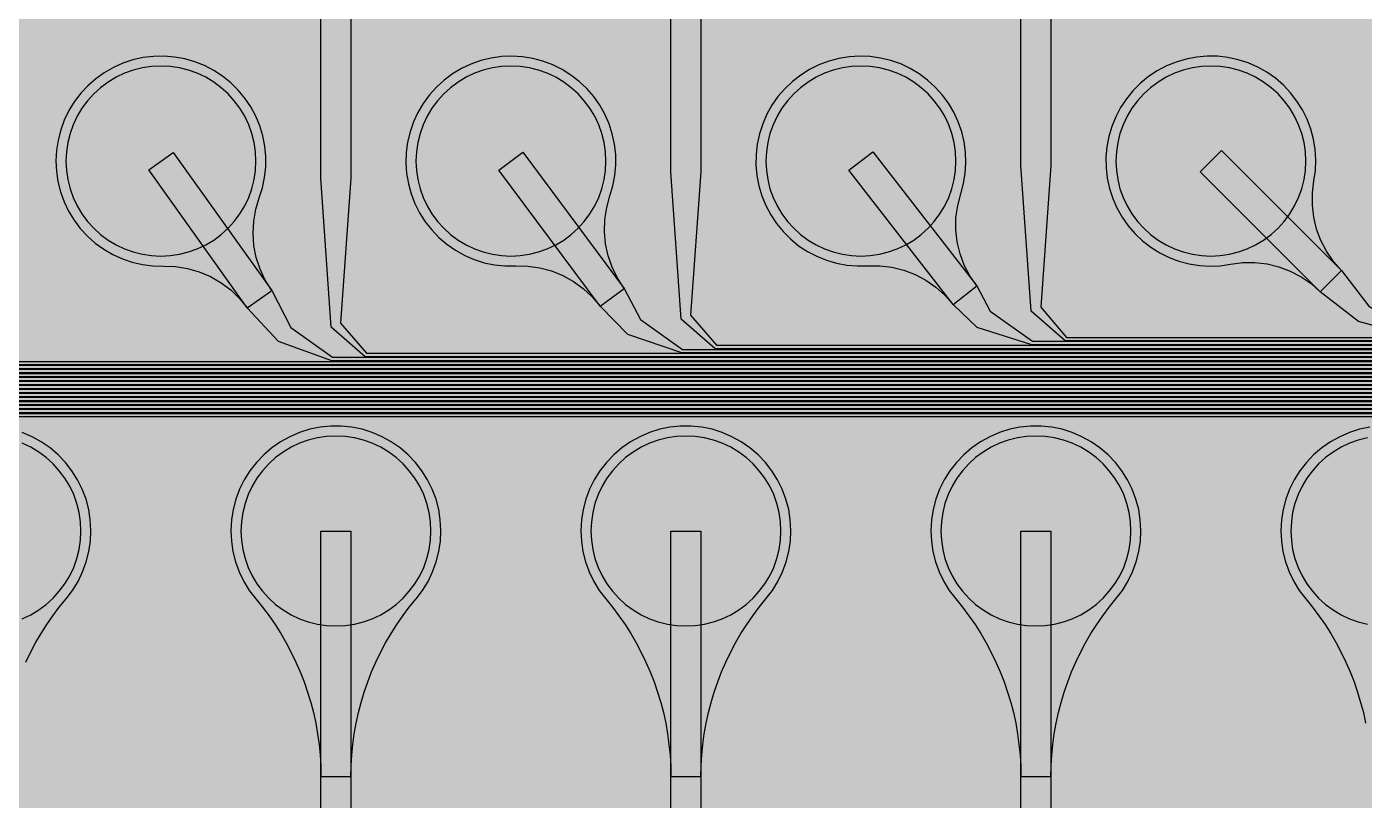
# Model space of a CAD drawing. Header units: metres. Extents: x -7231 to 10969, y -37556 to 1873.
# Drawn here: x 5872 to 7210, y -35310 to -34537 of the extents above; entities that cross this region are included whole.
import ezdxf

# ---------------------------------------------------------------- set-up
doc = ezdxf.new("R2010")
doc.units = ezdxf.units.M
for name, color, linetype in [('Metal1', 4, 'CONTINUOUS'), ('Metal2', 3, 'CONTINUOUS'), ('Polyimide', 7, 'CONTINUOUS'), ('Polyimide_Negative', 5, 'CONTINUOUS')]:
    doc.layers.add(name, color=color, linetype=linetype)

msp = doc.modelspace()

# ---------------------------------------------------------------- hatches: boundary and pattern name
at = {"layer": 'Polyimide'}
msp.add_hatch(color=7, dxfattribs=at).paths.add_polyline_path([(4065.7, -468), (4066.7, -502), (4068.5, -536), (4071.4, -570), (4075.5, -604), (4081, -638), (4088, -672), (4096.5, -706), (4106.6, -740), (4118.3, -774), (4131.6, -808), (4146.5, -842), (4162.9, -876), (4180.7, -910), (4199.8, -944), (4220.2, -978), (4241.7, -1012), (4264.2, -1046), (4287.5, -1080), (4311.5, -1114), (4336, -1148), (4360.9, -1182), (4385.9, -1216), (4410.9, -1250), (4435.7, -1284), (4460.2, -1318), (4484.2, -1352), (4507.5, -1385.9), (4530, -1419.9), (4551.5, -1453.9), (4571.9, -1487.9), (4591.1, -1521.9), (4608.9, -1555.9), (4625.3, -1589.9), (4640.1, -1623.9), (4653.4, -1657.9), (4665.1, -1691.9), (4675.2, -1725.9), (4683.7, -1759.9), (4690.7, -1793.9), (4696.2, -1827.9), (4700.3, -1861.9), (4703.2, -1895.9), (4705.1, -1929.9), (4706.1, -1963.9), (4706.4, -1997.9), (4706.5, -2031.9), (4706.5, -4793), (4710, -4838.4), (4720.2, -4882.7), (4737.1, -4925), (4760.1, -4964.2), (4788.9, -4999.5), (4822.6, -5030), (4860.5, -5055.1), (4901.8, -5074.2), (4901.8, -5074.2), (4970.7, -5105.2), (5034.7, -5145.3), (5092.8, -5193.5), (5143.8, -5249.2), (5186.9, -5311.2), (5221.2, -5378.4), (5246.2, -5449.7), (5261.4, -5523.7), (5266.5, -5599), (5261.4, -5674.3), (5246.2, -5748.3), (5221.2, -5819.6), (5186.9, -5886.8), (5143.8, -5948.8), (5092.8, -6004.5), (5034.7, -6052.7), (4970.7, -6092.8), (4901.8, -6123.8), (4860.5, -6142.9), (4822.6, -6168), (4788.9, -6198.5), (4760.1, -6233.8), (4737.1, -6273), (4720.2, -6315.3), (4710, -6359.6), (4706.5, -6405), (4706.5, -9221.5), (4710, -9266.9), (4720.2, -9311.2), (4737.1, -9353.5), (4760.1, -9392.7), (4788.9, -9428), (4822.6, -9458.5), (4860.5, -9483.6), (4901.8, -9502.7), (4970.7, -9533.7), (5034.7, -9573.8), (5092.8, -9622), (5143.8, -9677.7), (5186.9, -9739.7), (5221.2, -9806.9), (5246.2, -9878.2), (5261.4, -9952.2), (5266.5, -10027.5), (5261.4, -10102.8), (5246.2, -10176.8), (5221.2, -10248.1), (5186.9, -10315.3), (5143.8, -10377.3), (5092.8, -10433), (5034.7, -10481.2), (4970.7, -10521.3), (4901.8, -10552.3), (4860.5, -10571.4), (4822.6, -10596.5), (4788.9, -10627), (4760.1, -10662.3), (4737.1, -10701.5), (4720.2, -10743.8), (4710, -10788.1), (4706.5, -10833.5), (4706.5, -13650), (4710, -13695.4), (4720.2, -13739.7), (4737.1, -13782), (4760.1, -13821.2), (4788.9, -13856.5), (4822.6, -13887), (4860.5, -13912.1), (4901.8, -13931.2), (4970.7, -13962.2), (5034.7, -14002.2), (5092.8, -14050.5), (5143.8, -14106.2), (5186.9, -14168.2), (5221.2, -14235.4), (5246.2, -14306.7), (5261.4, -14380.7), (5266.5, -14456), (5261.4, -14531.3), (5246.2, -14605.3), (5221.2, -14676.5), (5186.9, -14743.8), (5143.8, -14805.8), (5092.8, -14861.5), (5034.7, -14909.7), (4970.7, -14949.8), (4901.8, -14980.8), (4860.5, -14999.9), (4822.6, -15025), (4788.9, -15055.5), (4760.1, -15090.8), (4737.1, -15130), (4720.2, -15172.3), (4710, -15216.6), (4706.5, -15262), (4706.5, -15456), (4720.9, -15750), (4764.1, -16041.3), (4835.7, -16326.8), (4934.9, -16604), (5060.7, -16870.2), (5212.1, -17122.7), (5387.5, -17359.2), (5585.2, -17577.3), (5803.3, -17775), (6039.8, -17950.4), (6292.3, -18101.8), (6558.4, -18227.6), (6835.6, -18326.8), (7121.2, -18398.3), (7412.4, -18441.5), (7706.5, -18456), (9969, -18456), (10047.4, -18459.8), (10125.1, -18471.4), (10201.2, -18490.4), (10275.2, -18516.9), (10346.1, -18550.5), (10413.5, -18590.8), (10476.5, -18637.6), (10534.7, -18690.3), (10587.4, -18748.5), (10634.2, -18811.5), (10674.5, -18878.9), (10708.1, -18949.8), (10734.6, -19023.8), (10753.6, -19099.9), (10765.2, -19177.6), (10769, -19256), (10769, -20895.8), (10730.2, -20951.4), (10694.6, -21009.1), (10662.2, -21068.6), (10633.2, -21129.9), (10607.6, -21192.7), (10585.5, -21256.7), (10566.9, -21322), (10552, -21388.1), (10540.8, -21455), (10533.4, -21522.3), (10529.6, -21590), (10529.6, -21657.8), (10533.4, -21725.5), (10540.8, -21792.9), (10552, -21859.7), (10566.9, -21925.9), (10585.5, -21991.1), (10607.6, -22055.2), (10633.2, -22117.9), (10662.2, -22179.2), (10694.6, -22238.7), (10730.2, -22296.4), (10769, -22352), (10769, -32454.2), (10728.7, -32510.5), (10691.7, -32568.9), (10658, -32629.3), (10627.8, -32691.6), (10601.2, -32755.4), (10578.2, -32820.7), (10558.9, -32887.1), (10543.4, -32954.5), (10531.8, -33022.7), (10524, -33091.4), (10520.1, -33160.5), (10520.1, -33229.7), (10524, -33298.8), (10531.8, -33367.5), (10543.4, -33435.7), (10558.9, -33503.1), (10578.2, -33569.5), (10601.2, -33634.8), (10627.8, -33698.6), (10658, -33760.8), (10691.7, -33821.3), (10728.7, -33879.7), (10769, -33936), (10769, -36556), (10765.2, -36634.4), (10753.6, -36712.1), (10734.6, -36788.2), (10708.1, -36862.1), (10674.5, -36933.1), (10634.2, -37000.5), (10587.4, -37063.5), (10534.7, -37121.7), (10476.5, -37174.4), (10413.5, -37221.2), (10346.1, -37261.5), (10275.2, -37295.1), (10201.2, -37321.6), (10125.1, -37340.6), (10047.4, -37352.1), (9969, -37356), (-6231, -37356), (-6309.4, -37352.1), (-6387.1, -37340.6), (-6463.2, -37321.6), (-6537.2, -37295.1), (-6608.1, -37261.5), (-6675.5, -37221.2), (-6738.5, -37174.4), (-6796.7, -37121.7), (-6849.4, -37063.5), (-6896.2, -37000.5), (-6936.5, -36933.1), (-6970.1, -36862.1), (-6996.6, -36788.2), (-7015.6, -36712.1), (-7027.2, -36634.4), (-7031, -36556), (-7031, -33936), (-6990.7, -33879.8), (-6953.7, -33821.3), (-6920, -33760.9), (-6889.8, -33698.6), (-6863.2, -33634.8), (-6840.2, -33569.5), (-6820.9, -33503.1), (-6805.4, -33435.7), (-6793.7, -33367.5), (-6785.9, -33298.8), (-6782, -33229.7), (-6782, -33160.5), (-6785.9, -33091.4), (-6793.7, -33022.7), (-6805.4, -32954.5), (-6820.9, -32887.1), (-6840.2, -32820.6), (-6863.2, -32755.4), (-6889.8, -32691.5), (-6920, -32629.3), (-6953.7, -32568.9), (-6990.7, -32510.4), (-7031, -32454.2), (-7031, -22364.8), (-6990.7, -22308.6), (-6953.7, -22250.1), (-6920, -22189.7), (-6889.8, -22127.5), (-6863.2, -22063.6), (-6840.2, -21998.4), (-6820.9, -21931.9), (-6805.4, -21864.5), (-6793.7, -21796.3), (-6785.9, -21727.6), (-6782, -21658.5), (-6782, -21589.3), (-6785.9, -21520.3), (-6793.7, -21451.5), (-6805.4, -21383.3), (-6820.9, -21315.9), (-6840.2, -21249.5), (-6863.2, -21184.2), (-6889.8, -21120.4), (-6920, -21058.1), (-6953.7, -20997.7), (-6990.7, -20939.3), (-7031, -20883), (-7031, -19256), (-7027.2, -19177.6), (-7015.6, -19099.9), (-6996.6, -19023.8), (-6970.1, -18949.8), (-6936.5, -18878.9), (-6896.2, -18811.5), (-6849.4, -18748.5), (-6796.7, -18690.3), (-6738.5, -18637.6), (-6675.5, -18590.8), (-6608.1, -18550.5), (-6537.2, -18516.9), (-6463.2, -18490.4), (-6387.1, -18471.4), (-6309.4, -18459.8), (-6231, -18456), (-3968.5, -18456), (-3674.4, -18441.5), (-3383.2, -18398.3), (-3097.6, -18326.8), (-2820.4, -18227.6), (-2554.3, -18101.8), (-2301.8, -17950.4), (-2065.3, -17775), (-1847.2, -17577.3), (-1649.5, -17359.2), (-1474.1, -17122.7), (-1322.7, -16870.2), (-1196.9, -16604), (-1097.7, -16326.8), (-1026.1, -16041.3), (-982.9, -15750), (-968.5, -15456), (-968.5, -15262), (-972, -15216.6), (-982.2, -15172.3), (-999.1, -15130), (-1022.1, -15090.8), (-1050.9, -15055.5), (-1084.6, -15025), (-1122.5, -14999.9), (-1163.8, -14980.8), (-1232.7, -14949.8), (-1296.7, -14909.7), (-1354.8, -14861.5), (-1405.8, -14805.8), (-1448.9, -14743.8), (-1483.2, -14676.5), (-1508.2, -14605.3), (-1523.4, -14531.3), (-1528.5, -14456), (-1523.4, -14380.7), (-1508.2, -14306.7), (-1483.2, -14235.4), (-1448.9, -14168.2), (-1405.8, -14106.2), (-1354.8, -14050.5), (-1296.7, -14002.2), (-1232.7, -13962.2), (-1163.8, -13931.2), (-1122.5, -13912.1), (-1084.6, -13887), (-1050.9, -13856.5), (-1022.1, -13821.2), (-999.1, -13782), (-982.2, -13739.7), (-972, -13695.4), (-968.5, -13650), (-968.5, -12309.6), (-972, -12264.3), (-982.2, -12219.9), (-999.1, -12177.7), (-1022.1, -12138.5), (-1050.9, -12103.2), (-1084.6, -12072.6), (-1122.5, -12047.5), (-1163.8, -12028.5), (-1232.7, -11997.4), (-1296.7, -11957.4), (-1354.8, -11909.1), (-1405.8, -11853.5), (-1448.9, -11791.5), (-1483.2, -11724.2), (-1508.2, -11653), (-1523.4, -11579), (-1528.5, -11503.7), (-1523.4, -11428.3), (-1508.2, -11354.4), (-1483.2, -11283.1), (-1448.9, -11215.9), (-1405.8, -11153.8), (-1354.8, -11098.2), (-1296.7, -11049.9), (-1232.7, -11009.9), (-1163.8, -10978.8), (-1122.5, -10959.8), (-1084.6, -10934.7), (-1050.9, -10904.1), (-1022.1, -10868.9), (-999.1, -10829.6), (-982.2, -10787.4), (-972, -10743), (-968.5, -10697.7), (-968.5, -9357.3), (-972, -9311.9), (-982.2, -9267.6), (-999.1, -9225.4), (-1022.1, -9186.1), (-1050.9, -9150.8), (-1084.6, -9120.3), (-1122.5, -9095.2), (-1163.8, -9076.2), (-1163.8, -9076.2), (-1232.7, -9045.1), (-1296.7, -9005.1), (-1354.8, -8956.8), (-1405.8, -8901.1), (-1448.9, -8839.1), (-1483.2, -8771.9), (-1508.2, -8700.6), (-1523.4, -8626.7), (-1528.5, -8551.3), (-1523.4, -8476), (-1508.2, -8402), (-1483.2, -8330.8), (-1448.9, -8263.5), (-1405.8, -8201.5), (-1354.8, -8145.9), (-1296.7, -8097.6), (-1232.7, -8057.6), (-1163.8, -8026.5), (-1163.8, -8026.5), (-1122.5, -8007.4), (-1084.6, -7982.4), (-1050.9, -7951.8), (-1022.1, -7916.5), (-999.1, -7877.3), (-982.2, -7835), (-972, -7790.7), (-968.5, -7745.4), (-968.5, -6405), (-972, -6359.6), (-982.2, -6315.3), (-999.1, -6273), (-1022.1, -6233.8), (-1050.9, -6198.5), (-1084.6, -6168), (-1122.5, -6142.9), (-1163.8, -6123.8), (-1163.8, -6123.8), (-1232.7, -6092.8), (-1296.7, -6052.7), (-1354.8, -6004.5), (-1405.8, -5948.8), (-1448.9, -5886.8), (-1483.2, -5819.6), (-1508.2, -5748.3), (-1523.4, -5674.3), (-1528.5, -5599), (-1523.4, -5523.7), (-1508.2, -5449.7), (-1483.2, -5378.4), (-1448.9, -5311.2), (-1405.8, -5249.2), (-1354.8, -5193.5), (-1296.7, -5145.3), (-1232.7, -5105.2), (-1163.8, -5074.2), (-1163.8, -5074.2), (-1122.5, -5055.1), (-1084.6, -5030), (-1050.9, -4999.5), (-1022.1, -4964.2), (-999.1, -4925), (-982.2, -4882.7), (-972, -4838.4), (-968.5, -4793), (-968.5, -2031.9), (-968.4, -1997.9), (-968.1, -1963.9), (-967.1, -1929.9), (-965.2, -1895.9), (-962.2, -1861.9), (-958, -1827.9), (-952.4, -1793.9), (-945.3, -1759.9), (-936.6, -1725.9), (-926.4, -1691.9), (-914.4, -1657.9), (-900.9, -1623.9), (-885.7, -1589.9), (-869.1, -1555.9), (-850.9, -1521.9), (-831.4, -1487.9), (-810.6, -1453.9), (-788.7, -1419.9), (-765.8, -1385.9), (-742.1, -1352), (-717.6, -1318), (-692.7, -1284), (-667.4, -1250), (-641.9, -1216), (-616.4, -1182), (-591.1, -1148), (-566.1, -1114), (-541.7, -1080), (-517.9, -1046), (-495, -1012), (-473.1, -978), (-452.4, -944), (-432.8, -910), (-414.7, -876), (-398, -842), (-382.9, -808), (-369.3, -774), (-357.4, -740), (-347.1, -706), (-338.4, -672), (-331.3, -638), (-325.7, -604), (-321.5, -570), (-318.6, -536), (-316.7, -502), (-315.7, -468), (-315.3, -434), (-315.2, -400), (-315.2, 401), (-315.2, 451), (-315.2, 1644), (-270.2, 1644), (-270, 1637.1), (-269.4, 1630.3), (-268.2, 1623.5), (-266.7, 1616.8), (-264.7, 1610.2), (-262.3, 1603.8), (-259.4, 1597.6), (-256.2, 1591.5), (-252.6, 1585.7), (-248.6, 1580.1), (-244.2, 1574.8), (-239.5, 1569.8), (-234.5, 1565.1), (-229.2, 1560.7), (-223.6, 1556.7), (-217.8, 1553.1), (-211.7, 1549.8), (-205.4, 1547), (-199, 1544.6), (-192.4, 1542.6), (-185.7, 1541), (-179, 1539.9), (-172.1, 1539.2), (-165.2, 1539), (-158.4, 1539.2), (-151.5, 1539.9), (-144.8, 1541), (-138.1, 1542.6), (-131.5, 1544.6), (-125.1, 1547), (-118.8, 1549.8), (-112.8, 1553.1), (-106.9, 1556.7), (-101.3, 1560.7), (-96, 1565.1), (-91, 1569.8), (-86.3, 1574.8), (-81.9, 1580.1), (-77.9, 1585.7), (-74.3, 1591.5), (-71.1, 1597.6), (-68.2, 1603.8), (-65.8, 1610.2), (-63.8, 1616.8), (-62.3, 1623.5), (-61.1, 1630.3), (-60.5, 1637.1), (-60.2, 1644), (1853, 1644), (1853, 1573), (3815.2, 1573), (3815.5, 1579.5), (3816.1, 1586.1), (3817.2, 1592.5), (3818.7, 1598.9), (3820.6, 1605.1), (3822.9, 1611.3), (3825.6, 1617.2), (3828.6, 1623), (3832.1, 1628.6), (3835.9, 1633.9), (3840.1, 1638.9), (3844.5, 1643.7), (3849.3, 1648.2), (3854.4, 1652.3), (3859.7, 1656.1), (3865.2, 1659.6), (3871, 1662.7), (3877, 1665.4), (3883.1, 1667.7), (3889.4, 1669.6), (3895.7, 1671.1), (3902.2, 1672.1), (3908.7, 1672.8), (3915.2, 1673), (3921.8, 1672.8), (3928.3, 1672.1), (3934.8, 1671.1), (3941.1, 1669.6), (3947.4, 1667.7), (3953.5, 1665.4), (3959.5, 1662.7), (3965.2, 1659.6), (3970.8, 1656.1), (3976.1, 1652.3), (3981.2, 1648.2), (3986, 1643.7), (3990.4, 1638.9), (3994.6, 1633.9), (3998.4, 1628.6), (4001.9, 1623), (4004.9, 1617.2), (4007.6, 1611.3), (4009.9, 1605.1), (4011.8, 1598.9), (4013.3, 1592.5), (4014.4, 1586.1), (4015, 1579.5), (4015.2, 1573), (4065.2, 1573), (4065.2, 451), (4065.2, 401), (4065.2, -400), (4065.3, -434), (4065.7, -468)])

# ---------------------------------------------------------------- linework, layer by layer
at = {"layer": 'Metal1'}
for points in [[(1920.7, -19211.9), (1920.7, -36154.3), (1949.7, -36183.2), (9402.8, -36183.2), (9431.8, -36154.3), (9431.8, -34879.7), (9402.8, -34850.8), (6910.8, -34850.8), (6876.7, -34821), (6866.5, -34675.3), (6866.5, -33931), (6896.5, -33931), (6896.5, -34675.3), (6886.3, -34817), (6912.2, -34847.3), (9404.2, -34847.3), (9435.2, -34878.3), (9435.2, -36155.7), (9404.2, -36186.8), (1948.3, -36186.8), (1917.2, -36155.7), (1917.2, -19211.9)], [(1928.7, -19211.9), (1928.7, -36146.3), (1957.7, -36175.3), (9394.8, -36175.3), (9423.8, -36146.3), (9423.8, -34887.7), (9394.8, -34858.8), (6560.8, -34858.8), (6526.8, -34829), (6516.5, -34681.7), (6516.5, -33931), (6546.5, -33931), (6546.5, -34681.7), (6536.2, -34825), (6562.2, -34855.2), (9396.2, -34855.2), (9427.3, -34886.3), (9427.3, -36147.7), (9396.2, -36178.8), (1956.3, -36178.8), (1925.2, -36147.7), (1925.2, -19211.9)], [(1936.7, -19211.9), (1936.7, -36138.3), (1965.7, -36167.3), (9386.8, -36167.3), (9415.8, -36138.3), (9415.8, -34895.7), (9386.8, -34866.8), (6210.8, -34866.8), (6176.8, -34837), (6166.5, -34688.1), (6166.5, -33931), (6196.5, -33931), (6196.5, -34688.1), (6186.2, -34833), (6212.2, -34863.2), (9388.2, -34863.2), (9419.2, -34894.3), (9419.2, -36139.7), (9388.2, -36170.8), (1964.3, -36170.8), (1933.2, -36139.7), (1933.2, -19211.9)], [(1944.7, -19211.9), (1944.7, -36130.3), (1973.7, -36159.2), (9378.8, -36159.2), (9407.8, -36130.3), (9407.8, -34903.7), (9378.8, -34874.8), (5860.8, -34874.8), (5826.8, -34844.9), (5816.5, -34694.5), (5816.5, -33931), (5846.5, -33931), (5846.5, -34694.5), (5836.2, -34841.1), (5862.2, -34871.3), (9380.2, -34871.3), (9411.3, -34902.3), (9411.3, -36131.7), (9380.2, -36162.8), (1972.3, -36162.8), (1941.2, -36131.7), (1941.2, -19211.9)], [(1952.7, -19211.9), (1952.7, -36122.3), (1981.7, -36151.3), (9370.8, -36151.3), (9399.8, -36122.3), (9399.8, -34911.7), (9370.8, -34882.8), (5510.8, -34882.8), (5476.8, -34852.9), (5466.5, -34700.9), (5466.5, -33931), (5496.5, -33931), (5496.5, -34700.9), (5486.2, -34849.1), (5512.2, -34879.2), (9372.2, -34879.2), (9403.2, -34910.3), (9403.2, -36123.7), (9372.2, -36154.8), (1980.3, -36154.8), (1949.2, -36123.7), (1949.2, -19211.9)], [(1960.7, -19211.9), (1960.7, -36114.3), (1989.7, -36143.2), (9362.8, -36143.2), (9391.8, -36114.3), (9391.8, -34919.7), (9362.8, -34890.8), (5160.8, -34890.8), (5126.9, -34860.9), (5116.5, -34707.3), (5116.5, -33931), (5146.5, -33931), (5146.5, -34707.3), (5136.1, -34857.1), (5162.2, -34887.2), (9364.2, -34887.2), (9395.3, -34918.3), (9395.3, -36115.7), (9364.2, -36146.8), (1988.3, -36146.8), (1957.2, -36115.7), (1957.2, -19211.9)], [(1968.7, -19211.9), (1968.7, -36106.3), (1997.7, -36135.3), (9354.8, -36135.3), (9383.8, -36106.3), (9383.8, -34927.7), (9354.8, -34898.8), (4810.8, -34898.8), (4776.9, -34868.9), (4766.5, -34713.7), (4766.5, -33931), (4796.5, -33931), (4796.5, -34713.7), (4786.1, -34865.1), (4812.2, -34895.2), (9356.2, -34895.2), (9387.2, -34926.3), (9387.2, -36107.7), (9356.2, -36138.8), (1996.3, -36138.8), (1965.2, -36107.7), (1965.2, -19211.9)], [(1976.7, -19211.9), (1976.7, -36098.3), (2005.7, -36127.3), (9346.8, -36127.3), (9375.8, -36098.3), (9375.8, -34935.7), (9346.8, -34906.8), (4460.8, -34906.8), (4426.9, -34876.9), (4416.5, -34720.1), (4416.5, -33931), (4446.5, -33931), (4446.5, -34720.1), (4436.1, -34873.1), (4462.2, -34903.2), (9348.2, -34903.2), (9379.3, -34934.3), (9379.3, -36099.7), (9348.2, -36130.8), (2004.3, -36130.8), (1973.2, -36099.7), (1973.2, -19211.9)], [(1984.7, -19211.9), (1984.7, -36090.3), (2013.7, -36119.2), (9338.8, -36119.2), (9367.8, -36090.3), (9367.8, -34943.7), (9338.8, -34914.8), (4110.8, -34914.8), (4076.9, -34884.9), (4066.5, -34726.5), (4066.5, -33931), (4096.5, -33931), (4096.5, -34726.5), (4086.1, -34881.1), (4112.2, -34911.3), (9340.2, -34911.3), (9371.2, -34942.3), (9371.2, -36091.7), (9340.2, -36122.8), (2012.3, -36122.8), (1981.2, -36091.7), (1981.2, -19211.9)], [(1992.7, -19211.9), (1992.7, -36082.3), (2021.7, -36111.3), (9330.8, -36111.3), (9359.8, -36082.3), (9359.8, -34951.7), (9330.8, -34922.8), (3760.8, -34922.8), (3726.9, -34892.9), (3716.5, -34732.9), (3716.5, -33931), (3746.5, -33931), (3746.5, -34732.9), (3736.1, -34889.1), (3762.2, -34919.2), (9332.2, -34919.2), (9363.3, -34950.3), (9363.3, -36083.7), (9332.2, -36114.8), (2020.3, -36114.8), (1989.2, -36083.7), (1989.2, -19211.9)], [(2048.8, -19211.9), (2048.8, -36026.3), (2077.7, -36055.2), (6850.8, -36055.2), (6877, -36025.1), (6866.5, -35863.7), (6866.5, -35041), (6896.5, -35041), (6896.5, -35863.7), (6886, -36028.9), (6852.2, -36058.8), (2076.3, -36058.8), (2045.2, -36027.7), (2045.2, -19211.9)], [(2056.7, -19211.9), (2056.7, -36018.3), (2085.7, -36047.2), (6500.8, -36047.2), (6527, -36017.1), (6516.5, -35857.3), (6516.5, -35041), (6546.5, -35041), (6546.5, -35857.3), (6536, -36020.9), (6502.2, -36050.8), (2084.3, -36050.8), (2053.2, -36019.7), (2053.2, -19211.9)], [(2064.7, -19211.9), (2064.7, -36010.3), (2093.7, -36039.3), (6150.8, -36039.3), (6177, -36009.1), (6166.5, -35850.9), (6166.5, -35041), (6196.5, -35041), (6196.5, -35850.9), (6186, -36012.9), (6152.2, -36042.8), (2092.3, -36042.8), (2061.2, -36011.7), (2061.2, -19211.9)], [(5871.5, -35172.1), (5876.1, -35162.4), (5881.2, -35152.9), (5886.6, -35143.6), (5892.3, -35134.6), (5898.4, -35125.8), (5904.9, -35117.2), (5911.6, -35108.9), (5918.1, -35100.4), (5923.6, -35091.4), (5928.2, -35081.8), (5931.9, -35071.9), (5934.5, -35061.6), (5936, -35051.1), (5936.5, -35040.5), (5935.9, -35029.9), (5934.3, -35019.4), (5931.6, -35009.2), (5927.8, -34999.3), (5923.1, -34989.8), (5917.5, -34980.8), (5911, -34972.4), (5903.7, -34964.7), (5895.6, -34957.8), (5886.9, -34951.8), (5877.6, -34946.7), (5867.9, -34942.5)], [(7215.6, -34937.2), (7205.3, -34939.3), (7195.1, -34942.5), (7185.4, -34946.7), (7176.1, -34951.8), (7167.4, -34957.8), (7159.3, -34964.7), (7152, -34972.4), (7145.5, -34980.8), (7139.9, -34989.8), (7135.2, -34999.3), (7131.4, -35009.2), (7128.7, -35019.4), (7127.1, -35029.9), (7126.5, -35040.5), (7127, -35051.1), (7128.5, -35061.6), (7131.1, -35071.9), (7134.8, -35081.8), (7139.4, -35091.4), (7144.9, -35100.4), (7151.4, -35108.9), (7158.1, -35117.2), (7164.6, -35125.8), (7170.7, -35134.6), (7176.4, -35143.6), (7181.8, -35152.9), (7186.9, -35162.4), (7191.5, -35172.1), (7195.8, -35181.9), (7199.7, -35191.9), (7203.2, -35202.1), (7206.3, -35212.4), (7209, -35222.7), (7211.3, -35233.2)]]:
    msp.add_lwpolyline(points, dxfattribs=at)
for points in [[(6196.5, -35286.6), (6196.7, -35275.8), (6197.3, -35265.1), (6198.4, -35254.4), (6199.8, -35243.8), (6201.7, -35233.2), (6204, -35222.7), (6206.7, -35212.4), (6209.8, -35202.1), (6213.3, -35191.9), (6217.2, -35181.9), (6221.5, -35172.1), (6226.1, -35162.4), (6231.2, -35152.9), (6236.6, -35143.6), (6242.3, -35134.6), (6248.4, -35125.8), (6254.9, -35117.2), (6261.6, -35108.9), (6268.1, -35100.4), (6273.6, -35091.4), (6278.2, -35081.8), (6281.9, -35071.9), (6284.5, -35061.6), (6286, -35051.1), (6286.5, -35040.5), (6285.9, -35029.9), (6284.3, -35019.4), (6281.6, -35009.2), (6277.8, -34999.3), (6273.1, -34989.8), (6267.5, -34980.8), (6261, -34972.4), (6253.7, -34964.7), (6245.6, -34957.8), (6236.9, -34951.8), (6227.6, -34946.7), (6217.9, -34942.5), (6207.7, -34939.3), (6197.4, -34937.2), (6186.8, -34936.1), (6176.2, -34936.1), (6165.6, -34937.2), (6155.3, -34939.3), (6145.1, -34942.5), (6135.4, -34946.7), (6126.1, -34951.8), (6117.4, -34957.8), (6109.3, -34964.7), (6102, -34972.4), (6095.5, -34980.8), (6089.9, -34989.8), (6085.2, -34999.3), (6081.4, -35009.2), (6078.7, -35019.4), (6077.1, -35029.9), (6076.5, -35040.5), (6077, -35051.1), (6078.5, -35061.6), (6081.1, -35071.9), (6084.8, -35081.8), (6089.4, -35091.4), (6094.9, -35100.4), (6101.4, -35108.9), (6108.1, -35117.2), (6114.6, -35125.8), (6120.7, -35134.6), (6126.4, -35143.6), (6131.8, -35152.9), (6136.9, -35162.4), (6141.5, -35172.1), (6145.8, -35181.9), (6149.7, -35191.9), (6153.2, -35202.1), (6156.3, -35212.4), (6159, -35222.7), (6161.3, -35233.2), (6163.2, -35243.8), (6164.6, -35254.4), (6165.7, -35265.1), (6166.3, -35275.8), (6166.5, -35286.6), (6196.5, -35286.6)], [(6546.5, -35286.6), (6546.7, -35275.8), (6547.3, -35265.1), (6548.4, -35254.4), (6549.8, -35243.8), (6551.7, -35233.2), (6554, -35222.7), (6556.7, -35212.4), (6559.8, -35202.1), (6563.3, -35191.9), (6567.2, -35181.9), (6571.5, -35172.1), (6576.1, -35162.4), (6581.2, -35152.9), (6586.6, -35143.6), (6592.3, -35134.6), (6598.4, -35125.8), (6604.9, -35117.2), (6611.6, -35108.9), (6618.1, -35100.4), (6623.6, -35091.4), (6628.2, -35081.8), (6631.9, -35071.9), (6634.5, -35061.6), (6636, -35051.1), (6636.5, -35040.5), (6635.9, -35029.9), (6634.3, -35019.4), (6631.6, -35009.2), (6627.8, -34999.3), (6623.1, -34989.8), (6617.5, -34980.8), (6611, -34972.4), (6603.7, -34964.7), (6595.6, -34957.8), (6586.9, -34951.8), (6577.6, -34946.7), (6567.9, -34942.5), (6557.7, -34939.3), (6547.4, -34937.2), (6536.8, -34936.1), (6526.2, -34936.1), (6515.6, -34937.2), (6505.3, -34939.3), (6495.1, -34942.5), (6485.4, -34946.7), (6476.1, -34951.8), (6467.4, -34957.8), (6459.3, -34964.7), (6452, -34972.4), (6445.5, -34980.8), (6439.9, -34989.8), (6435.2, -34999.3), (6431.4, -35009.2), (6428.7, -35019.4), (6427.1, -35029.9), (6426.5, -35040.5), (6427, -35051.1), (6428.5, -35061.6), (6431.1, -35071.9), (6434.8, -35081.8), (6439.4, -35091.4), (6444.9, -35100.4), (6451.4, -35108.9), (6458.1, -35117.2), (6464.6, -35125.8), (6470.7, -35134.6), (6476.4, -35143.6), (6481.8, -35152.9), (6486.9, -35162.4), (6491.5, -35172.1), (6495.8, -35181.9), (6499.7, -35191.9), (6503.2, -35202.1), (6506.3, -35212.4), (6509, -35222.7), (6511.3, -35233.2), (6513.2, -35243.8), (6514.6, -35254.4), (6515.7, -35265.1), (6516.3, -35275.8), (6516.5, -35286.6), (6546.5, -35286.6)], [(6896.5, -35286.6), (6896.7, -35275.8), (6897.3, -35265.1), (6898.4, -35254.4), (6899.8, -35243.8), (6901.7, -35233.2), (6904, -35222.7), (6906.7, -35212.4), (6909.8, -35202.1), (6913.3, -35191.9), (6917.2, -35181.9), (6921.5, -35172.1), (6926.1, -35162.4), (6931.2, -35152.9), (6936.6, -35143.6), (6942.3, -35134.6), (6948.4, -35125.8), (6954.9, -35117.2), (6961.6, -35108.9), (6968.1, -35100.4), (6973.6, -35091.4), (6978.2, -35081.8), (6981.9, -35071.9), (6984.5, -35061.6), (6986, -35051.1), (6986.5, -35040.5), (6985.9, -35029.9), (6984.3, -35019.4), (6981.6, -35009.2), (6977.8, -34999.3), (6973.1, -34989.8), (6967.5, -34980.8), (6961, -34972.4), (6953.7, -34964.7), (6945.6, -34957.8), (6936.9, -34951.8), (6927.6, -34946.7), (6917.9, -34942.5), (6907.7, -34939.3), (6897.4, -34937.2), (6886.8, -34936.1), (6876.2, -34936.1), (6865.6, -34937.2), (6855.3, -34939.3), (6845.1, -34942.5), (6835.4, -34946.7), (6826.1, -34951.8), (6817.4, -34957.8), (6809.3, -34964.7), (6802, -34972.4), (6795.5, -34980.8), (6789.9, -34989.8), (6785.2, -34999.3), (6781.4, -35009.2), (6778.7, -35019.4), (6777.1, -35029.9), (6776.5, -35040.5), (6777, -35051.1), (6778.5, -35061.6), (6781.1, -35071.9), (6784.8, -35081.8), (6789.4, -35091.4), (6794.9, -35100.4), (6801.4, -35108.9), (6808.1, -35117.2), (6814.6, -35125.8), (6820.7, -35134.6), (6826.4, -35143.6), (6831.8, -35152.9), (6836.9, -35162.4), (6841.5, -35172.1), (6845.8, -35181.9), (6849.7, -35191.9), (6853.2, -35202.1), (6856.3, -35212.4), (6859, -35222.7), (6861.3, -35233.2), (6863.2, -35243.8), (6864.6, -35254.4), (6865.7, -35265.1), (6866.3, -35275.8), (6866.5, -35286.6), (6896.5, -35286.6)]]:
    msp.add_lwpolyline(points, close=True, dxfattribs=at)
at = {"layer": 'Metal2'}
for points in [[(1916.7, -19211.9), (1916.7, -36158.3), (1945.7, -36187.3), (9406.8, -36187.3), (9435.8, -36158.3), (9435.8, -34875.7), (9406.8, -34846.8), (7260.2, -34846.8), (7204.2, -34831.4), (7165.9, -34801.6), (7045.9, -34681.6), (7067.1, -34660.4), (7187.1, -34780.4), (7214.4, -34816.2), (7260.8, -34843.2), (9408.2, -34843.2), (9439.2, -34874.3), (9439.2, -36159.7), (9408.2, -36190.8), (1944.3, -36190.8), (1913.2, -36159.7), (1913.2, -19211.9)], [(1924.7, -19211.9), (1924.7, -36150.3), (1953.7, -36179.3), (9398.8, -36179.3), (9427.8, -36150.3), (9427.8, -34883.7), (9398.8, -34854.8), (6877.3, -34854.8), (6822.7, -34837.4), (6798.7, -34814.3), (6694.6, -34680.2), (6718.4, -34661.8), (6822.4, -34795.9), (6835.9, -34821.2), (6878.1, -34851.2), (9400.2, -34851.2), (9431.2, -34882.3), (9431.2, -36151.7), (9400.2, -36182.8), (1952.3, -36182.8), (1921.2, -36151.7), (1921.2, -19211.9)], [(1932.7, -19211.9), (1932.7, -36142.3), (1961.7, -36171.2), (9390.8, -36171.2), (9419.8, -36142.3), (9419.8, -34891.7), (9390.8, -34862.8), (6527.3, -34862.8), (6473.5, -34844.5), (6445.7, -34816.2), (6344.5, -34679.9), (6368.5, -34662.1), (6469.8, -34798.3), (6486.2, -34829.4), (6528.1, -34859.3), (9392.2, -34859.3), (9423.2, -34890.3), (9423.2, -36143.7), (9392.2, -36174.8), (1960.3, -36174.8), (1929.2, -36143.7), (1929.2, -19211.9)], [(1940.7, -19211.9), (1940.7, -36134.3), (1969.7, -36163.3), (9382.8, -36163.3), (9411.8, -36134.3), (9411.8, -34899.7), (9382.8, -34870.8), (6177.3, -34870.8), (6124.2, -34851.6), (6092.8, -34817.9), (5994.3, -34679.7), (6018.7, -34662.3), (6117.3, -34800.5), (6136.4, -34837.5), (6178.1, -34867.2), (9384.2, -34867.2), (9415.2, -34898.3), (9415.2, -36135.7), (9384.2, -36166.8), (1968.3, -36166.8), (1937.2, -36135.7), (1937.2, -19211.9)], [(1948.7, -19211.9), (1948.7, -36126.3), (1977.7, -36155.2), (9374.8, -36155.2), (9403.8, -36126.3), (9403.8, -34907.7), (9374.8, -34878.8), (5827.3, -34878.8), (5774.9, -34858.8), (5740.1, -34819.5), (5644.1, -34679.5), (5668.9, -34662.5), (5764.8, -34802.5), (5786.6, -34845.7), (5828.1, -34875.2), (9376.2, -34875.2), (9407.2, -34906.3), (9407.2, -36127.7), (9376.2, -36158.8), (1976.3, -36158.8), (1945.2, -36127.7), (1945.2, -19211.9)], [(1956.7, -19211.9), (1956.7, -36118.3), (1985.7, -36147.2), (9366.8, -36147.2), (9395.8, -36118.3), (9395.8, -34915.7), (9366.8, -34886.8), (5477.3, -34886.8), (5425.5, -34866.2), (5387.4, -34820.9), (5294, -34679.3), (5319, -34662.7), (5412.5, -34804.4), (5436.9, -34853.8), (5478.2, -34883.3), (9368.2, -34883.3), (9399.2, -34914.3), (9399.2, -36119.7), (9368.2, -36150.8), (1984.3, -36150.8), (1953.2, -36119.7), (1953.2, -19211.9)], [(1964.7, -19211.9), (1964.7, -36110.3), (1993.7, -36139.3), (9358.8, -36139.3), (9387.8, -36110.3), (9387.8, -34923.7), (9358.8, -34894.8), (5127.3, -34894.8), (5076.1, -34873.5), (5034.9, -34822.2), (4943.8, -34679.1), (4969.2, -34662.9), (5060.2, -34806.1), (5087.1, -34861.8), (5128.2, -34891.2), (9360.2, -34891.2), (9391.2, -34922.3), (9391.2, -36111.7), (9360.2, -36142.8), (1992.3, -36142.8), (1961.2, -36111.7), (1961.2, -19211.9)], [(1972.7, -19211.9), (1972.7, -36102.3), (2001.7, -36131.2), (9350.8, -36131.2), (9379.8, -36102.3), (9379.8, -34931.7), (9350.8, -34902.8), (4777.3, -34902.8), (4726.7, -34881), (4682.5, -34823.5), (4593.7, -34678.8), (4619.3, -34663.2), (4708.1, -34807.8), (4737.3, -34869.9), (4778.2, -34899.2), (9352.2, -34899.2), (9383.2, -34930.3), (9383.2, -36103.7), (9352.2, -36134.8), (2000.3, -36134.8), (1969.2, -36103.7), (1969.2, -19211.9)], [(1980.7, -19211.9), (1980.7, -36094.3), (2009.7, -36123.3), (9342.8, -36123.3), (9371.8, -36094.3), (9371.8, -34939.7), (9342.8, -34910.8), (4427.2, -34910.8), (4377.3, -34888.4), (4330.2, -34824.6), (4243.6, -34678.7), (4269.4, -34663.3), (4356, -34809.3), (4387.6, -34878), (4428.2, -34907.2), (9344.2, -34907.2), (9375.2, -34938.3), (9375.2, -36095.7), (9344.2, -36126.8), (2008.3, -36126.8), (1977.2, -36095.7), (1977.2, -19211.9)], [(1988.7, -19211.9), (1988.7, -36086.3), (2017.7, -36115.3), (9334.8, -36115.3), (9363.8, -36086.3), (9363.8, -34947.7), (9334.8, -34918.8), (4077.2, -34918.8), (4027.8, -34896), (3978, -34825.6), (3893.5, -34678.5), (3919.5, -34663.5), (4004, -34810.7), (4037.8, -34886), (4078.2, -34915.2), (9336.2, -34915.2), (9367.2, -34946.3), (9367.2, -36087.7), (9336.2, -36118.8), (2016.3, -36118.8), (1985.2, -36087.7), (1985.2, -19211.9)], [(1996.7, -19211.9), (1996.7, -36078.3), (2025.7, -36107.2), (9326.8, -36107.2), (9355.8, -36078.3), (9355.8, -34955.7), (9326.8, -34926.8), (3727.2, -34926.8), (3678.3, -34903.5), (3625.9, -34826.6), (3543.4, -34678.3), (3569.6, -34663.7), (3652.1, -34812), (3688, -34894), (3728.2, -34923.3), (9328.2, -34923.3), (9359.2, -34954.3), (9359.2, -36079.7), (9328.2, -36110.8), (2024.3, -36110.8), (1993.2, -36079.7), (1993.2, -19211.9)]]:
    msp.add_lwpolyline(points, dxfattribs=at)
for points in [[(6117.3, -34800.5), (6110.8, -34790.1), (6105.6, -34779.1), (6101.9, -34767.5), (6099.5, -34755.5), (6098.7, -34743.4), (6099.3, -34731.2), (6101.4, -34719.2), (6104.9, -34707.6), (6108.1, -34697.6), (6110.2, -34687.3), (6111.3, -34676.9), (6111.4, -34666.4), (6110.4, -34656), (6108.4, -34645.7), (6105.4, -34635.7), (6101.4, -34626), (6096.4, -34616.8), (6090.5, -34608.1), (6083.9, -34600), (6076.4, -34592.6), (6068.2, -34586.1), (6059.5, -34580.3), (6050.2, -34575.5), (6040.4, -34571.6), (6030.4, -34568.7), (6020, -34566.9), (6009.6, -34566), (5999.1, -34566.3), (5988.7, -34567.5), (5978.5, -34569.8), (5968.5, -34573.1), (5959, -34577.4), (5949.9, -34582.6), (5941.3, -34588.7), (5933.5, -34595.6), (5926.3, -34603.2), (5919.9, -34611.6), (5914.5, -34620.5), (5909.9, -34629.9), (5906.3, -34639.7), (5903.6, -34649.9), (5902.1, -34660.2), (5901.5, -34670.7), (5902, -34681.2), (5903.5, -34691.5), (5906.1, -34701.7), (5909.7, -34711.6), (5914.2, -34721), (5919.6, -34730), (5925.9, -34738.3), (5933, -34746), (5940.9, -34753), (5949.4, -34759.1), (5958.5, -34764.4), (5968, -34768.7), (5977.9, -34772), (5988.1, -34774.4), (5998.5, -34775.7), (6009, -34776), (6021.2, -34776.4), (6033.2, -34778.3), (6044.9, -34781.7), (6056.1, -34786.5), (6066.7, -34792.6), (6076.4, -34799.9), (6085.2, -34808.4), (6092.8, -34817.9), (6117.3, -34800.5)], [(6469.8, -34798.3), (6463.1, -34788.1), (6457.7, -34777.1), (6453.7, -34765.6), (6451.2, -34753.7), (6450.1, -34741.6), (6450.5, -34729.4), (6452.3, -34717.4), (6455.6, -34705.6), (6458.6, -34695.6), (6460.5, -34685.3), (6461.4, -34674.8), (6461.3, -34664.4), (6460.1, -34653.9), (6457.9, -34643.7), (6454.7, -34633.7), (6450.5, -34624.1), (6445.3, -34615), (6439.3, -34606.4), (6432.4, -34598.5), (6424.8, -34591.3), (6416.6, -34584.9), (6407.7, -34579.3), (6398.3, -34574.7), (6388.5, -34571), (6378.3, -34568.3), (6368, -34566.6), (6357.5, -34566), (6347.1, -34566.4), (6336.7, -34567.9), (6326.5, -34570.4), (6316.6, -34573.9), (6307.1, -34578.3), (6298.1, -34583.7), (6289.7, -34590), (6282, -34597), (6275, -34604.8), (6268.8, -34613.3), (6263.5, -34622.3), (6259.1, -34631.8), (6255.7, -34641.7), (6253.2, -34651.9), (6251.9, -34662.3), (6251.5, -34672.8), (6252.2, -34683.2), (6254, -34693.6), (6256.7, -34703.7), (6260.5, -34713.5), (6265.2, -34722.8), (6270.8, -34731.7), (6277.3, -34739.9), (6284.5, -34747.5), (6292.5, -34754.2), (6301.1, -34760.2), (6310.3, -34765.3), (6319.9, -34769.4), (6329.9, -34772.6), (6340.2, -34774.7), (6350.6, -34775.8), (6361.1, -34775.9), (6373.3, -34776.1), (6385.3, -34777.8), (6397.1, -34780.9), (6408.4, -34785.5), (6419.1, -34791.4), (6428.9, -34798.5), (6437.8, -34806.8), (6445.7, -34816.2), (6469.8, -34798.3)], [(6822.4, -34795.9), (6815.5, -34785.8), (6809.9, -34775), (6805.7, -34763.6), (6802.9, -34751.7), (6801.5, -34739.6), (6801.6, -34727.4), (6803.3, -34715.4), (6806.3, -34703.6), (6809.1, -34693.5), (6810.8, -34683.1), (6811.5, -34672.7), (6811.1, -34662.2), (6809.7, -34651.8), (6807.3, -34641.6), (6803.9, -34631.7), (6799.5, -34622.2), (6794.1, -34613.2), (6787.9, -34604.7), (6780.9, -34596.9), (6773.2, -34589.9), (6764.8, -34583.6), (6755.8, -34578.3), (6746.3, -34573.8), (6736.4, -34570.3), (6726.2, -34567.9), (6715.8, -34566.4), (6705.4, -34566), (6694.9, -34566.6), (6684.6, -34568.3), (6674.4, -34571), (6664.6, -34574.7), (6655.2, -34579.4), (6646.4, -34584.9), (6638.1, -34591.4), (6630.5, -34598.6), (6623.6, -34606.5), (6617.6, -34615.1), (6612.5, -34624.2), (6608.3, -34633.8), (6605.1, -34643.8), (6602.9, -34654.1), (6601.7, -34664.5), (6601.6, -34674.9), (6602.5, -34685.4), (6604.4, -34695.7), (6607.4, -34705.7), (6611.4, -34715.4), (6616.3, -34724.7), (6622.1, -34733.4), (6628.7, -34741.5), (6636.1, -34748.9), (6644.2, -34755.6), (6653, -34761.3), (6662.3, -34766.2), (6672, -34770.2), (6682, -34773.1), (6692.3, -34775), (6702.8, -34775.9), (6713.2, -34775.8), (6725.4, -34775.7), (6737.5, -34777.2), (6749.4, -34780.1), (6760.8, -34784.4), (6771.5, -34790.1), (6781.5, -34797), (6790.6, -34805.1), (6798.7, -34814.3), (6822.4, -34795.9)], [(7187.1, -34780.4), (7179, -34771.3), (7172.1, -34761.2), (7166.5, -34750.4), (7162.2, -34739), (7159.4, -34727.2), (7158, -34715.1), (7158, -34702.9), (7159.6, -34690.8), (7161.1, -34680.4), (7161.5, -34670), (7160.9, -34659.5), (7159.2, -34649.2), (7156.5, -34639), (7152.8, -34629.2), (7148.2, -34619.8), (7142.6, -34610.9), (7136.2, -34602.7), (7129, -34595.1), (7121.1, -34588.2), (7112.5, -34582.2), (7103.4, -34577), (7093.8, -34572.8), (7083.8, -34569.6), (7073.6, -34567.4), (7063.1, -34566.2), (7052.7, -34566.1), (7042.2, -34567), (7031.9, -34568.9), (7021.9, -34571.9), (7012.2, -34575.8), (7002.9, -34580.7), (6994.2, -34586.5), (6986.1, -34593.1), (6978.6, -34600.6), (6972, -34608.7), (6966.2, -34617.4), (6961.3, -34626.7), (6957.4, -34636.4), (6954.4, -34646.4), (6952.5, -34656.7), (6951.6, -34667.2), (6951.7, -34677.6), (6952.9, -34688.1), (6955.1, -34698.3), (6958.3, -34708.3), (6962.5, -34717.9), (6967.7, -34727), (6973.7, -34735.6), (6980.6, -34743.5), (6988.2, -34750.7), (6996.4, -34757.1), (7005.3, -34762.7), (7014.7, -34767.3), (7024.5, -34771), (7034.7, -34773.7), (7045, -34775.4), (7055.5, -34776), (7065.9, -34775.6), (7076.3, -34774.1), (7088.4, -34772.5), (7100.6, -34772.5), (7112.7, -34773.9), (7124.5, -34776.7), (7135.9, -34781), (7146.7, -34786.6), (7156.8, -34793.5), (7165.9, -34801.6), (7187.1, -34780.4)]]:
    msp.add_lwpolyline(points, close=True, dxfattribs=at)
at = {"layer": 'Polyimide_Negative'}
for points in [[(6101.5, -34671), (6101, -34661.7), (6099.7, -34652.5), (6097.4, -34643.4), (6094.3, -34634.6), (6090.3, -34626.2), (6085.5, -34618.2), (6079.9, -34610.7), (6073.7, -34603.8), (6066.8, -34597.6), (6059.3, -34592), (6051.3, -34587.2), (6042.9, -34583.2), (6034.1, -34580.1), (6025, -34577.8), (6015.8, -34576.5), (6006.5, -34576), (5997.2, -34576.5), (5988, -34577.8), (5978.9, -34580.1), (5970.1, -34583.2), (5961.7, -34587.2), (5953.7, -34592), (5946.2, -34597.6), (5939.3, -34603.8), (5933.1, -34610.7), (5927.5, -34618.2), (5922.7, -34626.2), (5918.7, -34634.6), (5915.6, -34643.4), (5913.3, -34652.5), (5912, -34661.7), (5911.5, -34671), (5912, -34680.3), (5913.3, -34689.5), (5915.6, -34698.6), (5918.7, -34707.4), (5922.7, -34715.8), (5927.5, -34723.8), (5933.1, -34731.3), (5939.3, -34738.2), (5946.2, -34744.4), (5953.7, -34750), (5961.7, -34754.8), (5970.1, -34758.8), (5978.9, -34761.9), (5988, -34764.2), (5997.2, -34765.5), (6006.5, -34766), (6015.8, -34765.5), (6025, -34764.2), (6034.1, -34761.9), (6042.9, -34758.8), (6051.3, -34754.8), (6059.3, -34750), (6066.8, -34744.4), (6073.7, -34738.2), (6079.9, -34731.3), (6085.5, -34723.8), (6090.3, -34715.8), (6094.3, -34707.4), (6097.4, -34698.6), (6099.7, -34689.5), (6101, -34680.3), (6101.5, -34671)], [(6451.5, -34671), (6451, -34661.7), (6449.7, -34652.5), (6447.4, -34643.4), (6444.3, -34634.6), (6440.3, -34626.2), (6435.5, -34618.2), (6429.9, -34610.7), (6423.7, -34603.8), (6416.8, -34597.6), (6409.3, -34592), (6401.3, -34587.2), (6392.9, -34583.2), (6384.1, -34580.1), (6375, -34577.8), (6365.8, -34576.5), (6356.5, -34576), (6347.2, -34576.5), (6338, -34577.8), (6328.9, -34580.1), (6320.1, -34583.2), (6311.7, -34587.2), (6303.7, -34592), (6296.2, -34597.6), (6289.3, -34603.8), (6283.1, -34610.7), (6277.5, -34618.2), (6272.7, -34626.2), (6268.7, -34634.6), (6265.6, -34643.4), (6263.3, -34652.5), (6262, -34661.7), (6261.5, -34671), (6262, -34680.3), (6263.3, -34689.5), (6265.6, -34698.6), (6268.7, -34707.4), (6272.7, -34715.8), (6277.5, -34723.8), (6283.1, -34731.3), (6289.3, -34738.2), (6296.2, -34744.4), (6303.7, -34750), (6311.7, -34754.8), (6320.1, -34758.8), (6328.9, -34761.9), (6338, -34764.2), (6347.2, -34765.5), (6356.5, -34766), (6365.8, -34765.5), (6375, -34764.2), (6384.1, -34761.9), (6392.9, -34758.8), (6401.3, -34754.8), (6409.3, -34750), (6416.8, -34744.4), (6423.7, -34738.2), (6429.9, -34731.3), (6435.5, -34723.8), (6440.3, -34715.8), (6444.3, -34707.4), (6447.4, -34698.6), (6449.7, -34689.5), (6451, -34680.3), (6451.5, -34671)], [(6801.5, -34671), (6801, -34661.7), (6799.7, -34652.5), (6797.4, -34643.4), (6794.3, -34634.6), (6790.3, -34626.2), (6785.5, -34618.2), (6779.9, -34610.7), (6773.7, -34603.8), (6766.8, -34597.6), (6759.3, -34592), (6751.3, -34587.2), (6742.9, -34583.2), (6734.1, -34580.1), (6725, -34577.8), (6715.8, -34576.5), (6706.5, -34576), (6697.2, -34576.5), (6688, -34577.8), (6678.9, -34580.1), (6670.1, -34583.2), (6661.7, -34587.2), (6653.7, -34592), (6646.2, -34597.6), (6639.3, -34603.8), (6633.1, -34610.7), (6627.5, -34618.2), (6622.7, -34626.2), (6618.7, -34634.6), (6615.6, -34643.4), (6613.3, -34652.5), (6612, -34661.7), (6611.5, -34671), (6612, -34680.3), (6613.3, -34689.5), (6615.6, -34698.6), (6618.7, -34707.4), (6622.7, -34715.8), (6627.5, -34723.8), (6633.1, -34731.3), (6639.3, -34738.2), (6646.2, -34744.4), (6653.7, -34750), (6661.7, -34754.8), (6670.1, -34758.8), (6678.9, -34761.9), (6688, -34764.2), (6697.2, -34765.5), (6706.5, -34766), (6715.8, -34765.5), (6725, -34764.2), (6734.1, -34761.9), (6742.9, -34758.8), (6751.3, -34754.8), (6759.3, -34750), (6766.8, -34744.4), (6773.7, -34738.2), (6779.9, -34731.3), (6785.5, -34723.8), (6790.3, -34715.8), (6794.3, -34707.4), (6797.4, -34698.6), (6799.7, -34689.5), (6801, -34680.3), (6801.5, -34671)], [(7151.5, -34671), (7151, -34661.7), (7149.7, -34652.5), (7147.4, -34643.4), (7144.3, -34634.6), (7140.3, -34626.2), (7135.5, -34618.2), (7129.9, -34610.7), (7123.7, -34603.8), (7116.8, -34597.6), (7109.3, -34592), (7101.3, -34587.2), (7092.9, -34583.2), (7084.1, -34580.1), (7075, -34577.8), (7065.8, -34576.5), (7056.5, -34576), (7047.2, -34576.5), (7038, -34577.8), (7028.9, -34580.1), (7020.1, -34583.2), (7011.7, -34587.2), (7003.7, -34592), (6996.2, -34597.6), (6989.3, -34603.8), (6983.1, -34610.7), (6977.5, -34618.2), (6972.7, -34626.2), (6968.7, -34634.6), (6965.6, -34643.4), (6963.3, -34652.5), (6962, -34661.7), (6961.5, -34671), (6962, -34680.3), (6963.3, -34689.5), (6965.6, -34698.6), (6968.7, -34707.4), (6972.7, -34715.8), (6977.5, -34723.8), (6983.1, -34731.3), (6989.3, -34738.2), (6996.2, -34744.4), (7003.7, -34750), (7011.7, -34754.8), (7020.1, -34758.8), (7028.9, -34761.9), (7038, -34764.2), (7047.2, -34765.5), (7056.5, -34766), (7065.8, -34765.5), (7075, -34764.2), (7084.1, -34761.9), (7092.9, -34758.8), (7101.3, -34754.8), (7109.3, -34750), (7116.8, -34744.4), (7123.7, -34738.2), (7129.9, -34731.3), (7135.5, -34723.8), (7140.3, -34715.8), (7144.3, -34707.4), (7147.4, -34698.6), (7149.7, -34689.5), (7151, -34680.3), (7151.5, -34671)], [(6276.5, -35041), (6276, -35031.7), (6274.7, -35022.5), (6272.4, -35013.4), (6269.3, -35004.6), (6265.3, -34996.2), (6260.5, -34988.2), (6254.9, -34980.7), (6248.7, -34973.8), (6241.8, -34967.6), (6234.3, -34962), (6226.3, -34957.2), (6217.9, -34953.2), (6209.1, -34950.1), (6200, -34947.8), (6190.8, -34946.5), (6181.5, -34946), (6172.2, -34946.5), (6163, -34947.8), (6153.9, -34950.1), (6145.1, -34953.2), (6136.7, -34957.2), (6128.7, -34962), (6121.2, -34967.6), (6114.3, -34973.8), (6108.1, -34980.7), (6102.5, -34988.2), (6097.7, -34996.2), (6093.7, -35004.6), (6090.6, -35013.4), (6088.3, -35022.5), (6087, -35031.7), (6086.5, -35041), (6087, -35050.3), (6088.3, -35059.5), (6090.6, -35068.6), (6093.7, -35077.4), (6097.7, -35085.8), (6102.5, -35093.8), (6108.1, -35101.3), (6114.3, -35108.2), (6121.2, -35114.4), (6128.7, -35120), (6136.7, -35124.8), (6145.1, -35128.8), (6153.9, -35131.9), (6163, -35134.2), (6172.2, -35135.5), (6181.5, -35136), (6190.8, -35135.5), (6200, -35134.2), (6209.1, -35131.9), (6217.9, -35128.8), (6226.3, -35124.8), (6234.3, -35120), (6241.8, -35114.4), (6248.7, -35108.2), (6254.9, -35101.3), (6260.5, -35093.8), (6265.3, -35085.8), (6269.3, -35077.4), (6272.4, -35068.6), (6274.7, -35059.5), (6276, -35050.3), (6276.5, -35041)], [(6626.5, -35041), (6626, -35031.7), (6624.7, -35022.5), (6622.4, -35013.4), (6619.3, -35004.6), (6615.3, -34996.2), (6610.5, -34988.2), (6604.9, -34980.7), (6598.7, -34973.8), (6591.8, -34967.6), (6584.3, -34962), (6576.3, -34957.2), (6567.9, -34953.2), (6559.1, -34950.1), (6550, -34947.8), (6540.8, -34946.5), (6531.5, -34946), (6522.2, -34946.5), (6513, -34947.8), (6503.9, -34950.1), (6495.1, -34953.2), (6486.7, -34957.2), (6478.7, -34962), (6471.2, -34967.6), (6464.3, -34973.8), (6458.1, -34980.7), (6452.5, -34988.2), (6447.7, -34996.2), (6443.7, -35004.6), (6440.6, -35013.4), (6438.3, -35022.5), (6437, -35031.7), (6436.5, -35041), (6437, -35050.3), (6438.3, -35059.5), (6440.6, -35068.6), (6443.7, -35077.4), (6447.7, -35085.8), (6452.5, -35093.8), (6458.1, -35101.3), (6464.3, -35108.2), (6471.2, -35114.4), (6478.7, -35120), (6486.7, -35124.8), (6495.1, -35128.8), (6503.9, -35131.9), (6513, -35134.2), (6522.2, -35135.5), (6531.5, -35136), (6540.8, -35135.5), (6550, -35134.2), (6559.1, -35131.9), (6567.9, -35128.8), (6576.3, -35124.8), (6584.3, -35120), (6591.8, -35114.4), (6598.7, -35108.2), (6604.9, -35101.3), (6610.5, -35093.8), (6615.3, -35085.8), (6619.3, -35077.4), (6622.4, -35068.6), (6624.7, -35059.5), (6626, -35050.3), (6626.5, -35041)], [(6976.5, -35041), (6976, -35031.7), (6974.7, -35022.5), (6972.4, -35013.4), (6969.3, -35004.6), (6965.3, -34996.2), (6960.5, -34988.2), (6954.9, -34980.7), (6948.7, -34973.8), (6941.8, -34967.6), (6934.3, -34962), (6926.3, -34957.2), (6917.9, -34953.2), (6909.1, -34950.1), (6900, -34947.8), (6890.8, -34946.5), (6881.5, -34946), (6872.2, -34946.5), (6863, -34947.8), (6853.9, -34950.1), (6845.1, -34953.2), (6836.7, -34957.2), (6828.7, -34962), (6821.2, -34967.6), (6814.3, -34973.8), (6808.1, -34980.7), (6802.5, -34988.2), (6797.7, -34996.2), (6793.7, -35004.6), (6790.6, -35013.4), (6788.3, -35022.5), (6787, -35031.7), (6786.5, -35041), (6787, -35050.3), (6788.3, -35059.5), (6790.6, -35068.6), (6793.7, -35077.4), (6797.7, -35085.8), (6802.5, -35093.8), (6808.1, -35101.3), (6814.3, -35108.2), (6821.2, -35114.4), (6828.7, -35120), (6836.7, -35124.8), (6845.1, -35128.8), (6853.9, -35131.9), (6863, -35134.2), (6872.2, -35135.5), (6881.5, -35136), (6890.8, -35135.5), (6900, -35134.2), (6909.1, -35131.9), (6917.9, -35128.8), (6926.3, -35124.8), (6934.3, -35120), (6941.8, -35114.4), (6948.7, -35108.2), (6954.9, -35101.3), (6960.5, -35093.8), (6965.3, -35085.8), (6969.3, -35077.4), (6972.4, -35068.6), (6974.7, -35059.5), (6976, -35050.3), (6976.5, -35041)]]:
    msp.add_lwpolyline(points, close=True, dxfattribs=at)
for points in [[(7213, -34947.8), (7203.9, -34950.1), (7195.1, -34953.2), (7186.7, -34957.2), (7178.7, -34962), (7171.2, -34967.6), (7164.3, -34973.8), (7158.1, -34980.7), (7152.5, -34988.2), (7147.7, -34996.2), (7143.7, -35004.6), (7140.6, -35013.4), (7138.3, -35022.5), (7137, -35031.7), (7136.5, -35041), (7137, -35050.3), (7138.3, -35059.5), (7140.6, -35068.6), (7143.7, -35077.4), (7147.7, -35085.8), (7152.5, -35093.8), (7158.1, -35101.3), (7164.3, -35108.2), (7171.2, -35114.4), (7178.7, -35120), (7186.7, -35124.8), (7195.1, -35128.8), (7203.9, -35131.9), (7213, -35134.2)], [(5867.9, -35128.8), (5876.3, -35124.8), (5884.3, -35120), (5891.8, -35114.4), (5898.7, -35108.2), (5904.9, -35101.3), (5910.5, -35093.8), (5915.3, -35085.8), (5919.3, -35077.4), (5922.4, -35068.6), (5924.7, -35059.5), (5926, -35050.3), (5926.5, -35041), (5926.5, -35041), (5926, -35031.7), (5924.7, -35022.5), (5922.4, -35013.4), (5919.3, -35004.6), (5915.3, -34996.2), (5910.5, -34988.2), (5904.9, -34980.7), (5898.7, -34973.8), (5891.8, -34967.6), (5884.3, -34962), (5876.3, -34957.2), (5867.9, -34953.2)]]:
    msp.add_lwpolyline(points, dxfattribs=at)

doc.saveas('drawing.dxf')
